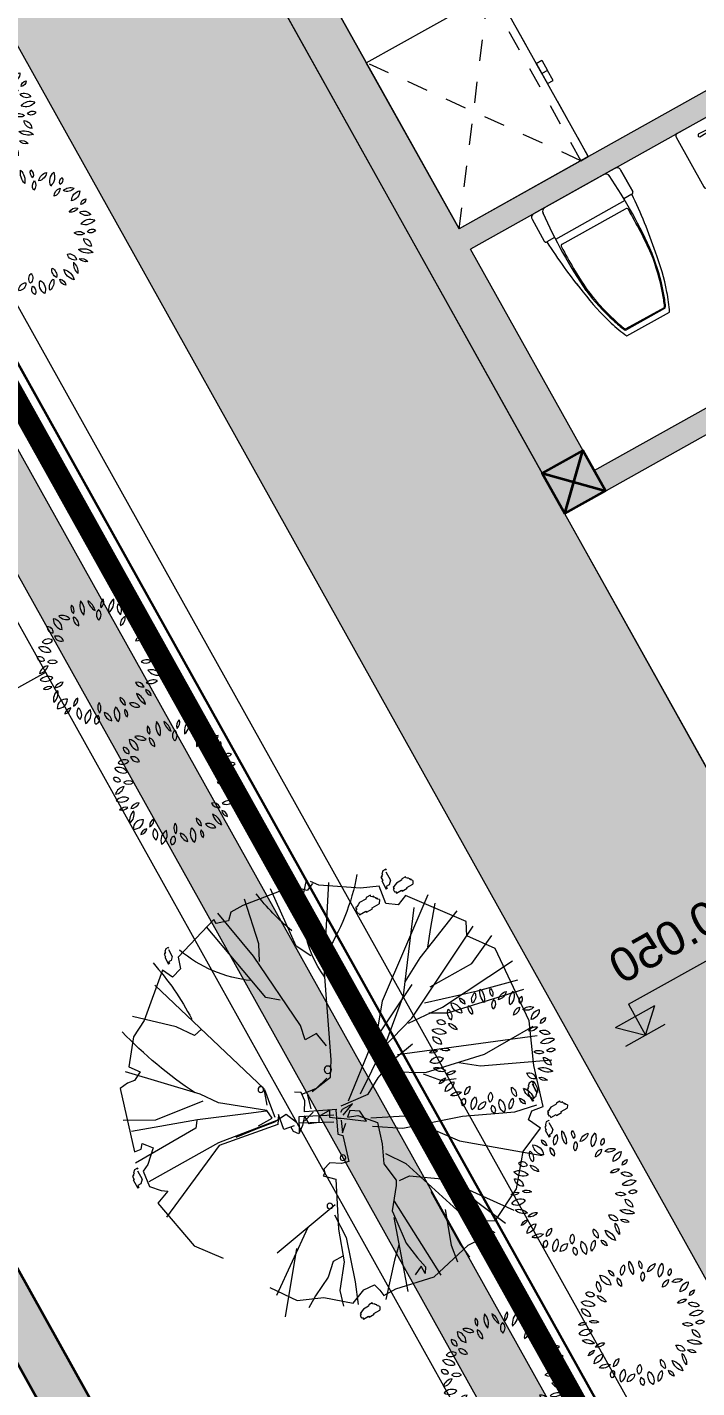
# Model space of a CAD drawing. Header units: millimetres. Extents: x 567980 to 569372, y 2065777 to 2066674.
# Drawn here: x 569090.27 to 569093.44, y 2066397.08 to 2066403.52 of the extents above; entities that cross this region are included whole.
import ezdxf
from ezdxf.enums import TextEntityAlignment as Align

# ---------------------------------------------------------------- set-up
doc = ezdxf.new("R2010")
doc.units = ezdxf.units.MM
doc.linetypes.add('CENTER', pattern=[3, 1.5, -0.5, 0.5, -0.5])
doc.linetypes.add('HIDDEN', pattern=[0.75, 0.5, -0.25])
for name, color, linetype, lineweight in [('A-COT VACH', 2, 'Continuous', 35), ('A-DIM', 251, 'Continuous', 15), ('A-HATCH', 251, 'Continuous', 5), ('A-KY HIEU', 34, 'Continuous', 20), ('A-TEXT', 7, 'Continuous', 18), ('A-TUONG', 255, 'Continuous', 35), ('boDnv', 54, 'Continuous', 25), ('E- RANH GIOI', 1, 'CENTER', 13), ('E- THAY', 9, 'Continuous', 20), ('E- Tuong', 4, 'Continuous', 13), ('E-Manh', 251, 'Continuous', 13), ('E-NoiThat', 32, 'Continuous', 9), ('i_Cay', 114, 'Continuous', 13), ('i_Hatch', 250, 'Continuous', 13), ('i_ThietBi', 32, 'Continuous', 13), ('LD-THAY', 9, 'Continuous', 13)]:
    doc.layers.add(name, color=color, linetype=linetype, lineweight=lineweight)
doc.layers.add('ChiaLo', color=128, linetype='CENTER')
doc.layers.add('loKBT', color=42, linetype='Continuous')
doc.styles.add('A1-arial', font='arial.ttf')
pattern_1 = [(29.1921812, (562643.520314, 2061542.252666), (-0.02438702664, 0.0436494322), []), (74.1921812, (562643.52031, 2061542.25267), (-0.1360729175, 0.038524811), [0.070710678, -0.1414213562])]

# ---------------------------------------------------------------- blocks, each defined once
blk = doc.blocks.new('NEN')
at = {"layer": 'ChiaLo', "ltscale": 5}
blk.add_lwpolyline([(380.5462, 52.0898), (400.037, 17.1598)], dxfattribs=at)
at = {"layer": 'loKBT'}
for points in [[(415.2206, 31.3578), (407.9785, 44.494), (390.2916, 34.6248), (400.037, 17.1598), (413.2683, 24.5428)], [(390.2916, 34.6248), (379.3759, 28.5339), (389.1213, 11.0689), (400.037, 17.1598)]]:
    blk.add_lwpolyline(points, close=True, dxfattribs=at)
blk = doc.blocks.new('TANG 1 BT1')
at = {"layer": 'A-HATCH'}
h = blk.add_hatch(color=256, dxfattribs=at)
h.dxf.hatch_style = 1
h.paths.add_polyline_path([(7158834.4, 839216.9), (7158834.4, 837891.9), (7159054.4, 837891.9), (7159054.4, 839436.9), (7153914.4, 839436.9), (7153914.4, 839216.9)])
h.paths.add_polyline_path([(7150554.4, 839436.9), (7150554.3, 838368.7), (7150774.3, 838368.7), (7150774.4, 839216.9), (7151514.4, 839216.9), (7151514.4, 839436.9)])
h.paths.add_polyline_path([(7150774.3, 836568.7), (7150554.3, 836568.7), (7150554.4, 835616.9), (7151104.3, 835616.9), (7151104.3, 835319.5), (7151324.3, 835319.5), (7151324.3, 835616.9), (7152824.3, 835616.9), (7152824.3, 833426.9), (7152714.3, 833426.9), (7152714.3, 833316.9), (7152934.3, 833316.9), (7152934.3, 835726.9), (7150774.4, 835726.9)])
h.paths.add_polyline_path([(7151324.3, 834519.5), (7151104.3, 834519.5), (7151104.3, 832826.9), (7151324.3, 832826.9), (7151324.3, 833316.9), (7151914.3, 833316.9), (7151914.3, 833426.9), (7151324.3, 833426.9)])
h.paths.add_polyline_path([(7158834.4, 835616.9), (7158834.4, 834616.9), (7159054.4, 834616.9), (7159054.4, 835946.9), (7159054.4, 837091.9), (7158834.4, 837091.9), (7158834.4, 836041.9), (7158234.4, 836041.9), (7158234.4, 835726.9), (7156074.4, 835726.9), (7156074.4, 835616.9)])
h.paths.add_polyline_path([(7158834.4, 835726.9), (7158289.4, 835726.9), (7158289.4, 835986.9), (7158834.4, 835986.9)], flags=16)
h.paths.add_polyline_path([(7158434.4, 831596.9), (7158434.4, 831391.9), (7158834.4, 831391.9), (7158834.4, 827616.9), (7158354.3, 827616.9), (7158354.3, 827396.9), (7159054.4, 827396.9), (7159054.4, 832816.9), (7158834.4, 832816.9), (7158834.4, 831816.9), (7156074.4, 831816.9), (7156074.4, 831596.9)])
h.paths.add_polyline_path([(7158834.4, 831596.9), (7158834.4, 831446.9), (7158489.4, 831446.9), (7158489.4, 831596.9)], flags=16)
h.paths.add_polyline_path([(7152934.3, 831706.9), (7152934.3, 831816.9), (7151324.3, 831816.9), (7151324.3, 831926.9), (7151104.3, 831926.9), (7151104.3, 831816.9), (7150554.4, 831816.9), (7150554.4, 830866.9), (7150774.4, 830866.9), (7150774.4, 831706.9)])
h.paths.add_polyline_path([(7150554.4, 828526.9), (7150774.4, 828526.9), (7150774.4, 830066.9), (7150554.4, 830066.9)])
h.paths.add_polyline_path([(7151704.4, 827396.9), (7152404.2, 827396.9), (7152404.2, 827616.9), (7150774.4, 827616.9), (7150774.4, 827726.9), (7150554.4, 827726.9), (7150554.4, 827616.9), (7150554.4, 827396.9), (7151404.4, 827396.9), (7151404.4, 827396.9)])
h.paths.add_polyline_path([(7154604.6, 827616.9), (7154604.6, 827396.9), (7155304.4, 827396.9), (7155304.4, 827396.9), (7155604.4, 827396.9), (7156654.4, 827396.9), (7156654.4, 827616.9)])
h.paths.add_polyline_path([(7150304.3, 831816.9), (7150304.3, 831196.9), (7150554.3, 831196.9), (7150554.3, 831306.9), (7150414.3, 831306.9), (7150414.3, 831706.9), (7150554.3, 831706.9), (7150554.3, 831816.9)])
h.paths.add_polyline_path([(7150304.3, 836228.5), (7150304.3, 835616.9), (7150554.3, 835616.9), (7150554.3, 835726.9), (7150414.3, 835726.9), (7150414.3, 836118.5), (7150554.4, 836118.5), (7150554.4, 836228.5)])
at = {"layer": 'A-TUONG'}
for p, q in [((7158834.4, 831816.9), (7158834.4, 832816.9)), ((7159054.4, 827396.9), (7159054.4, 832816.9))]:
    blk.add_line(p, q, dxfattribs=at)
blk = doc.blocks.new('mb-cay40')
at = {"color": 0, "linetype": 'ByBlock'}
for centre, radius, start, end in [((-136, 737), 62.9, 125.4093, 202.7101), ((-231, 764), 62.9, 305.4093, 22.7101), ((16, 684), 137, 133.8117, 194.3077), ((-211, 749), 137, 313.8117, 14.3077), ((-427, 694), 54.1, 146.8151, 244.0193), ((-496, 675), 54.1, 326.8151, 64.0193), ((-300, 710), 100, 149.4737, 231.7586), ((-448, 683), 100, 329.4737, 51.7586), ((-231, 779), 98.1, 192.306, 259.6849), ((-344, 662), 98.1, 12.306, 79.6849), ((-148, 638), 79.7, 145.5248, 220.8327), ((-273, 631), 79.7, 325.5248, 40.8327), ((113, 711), 137, 163.4642, 212.7906), ((-134, 676), 137, 343.4642, 32.7906), ((138, 616), 80.6, 104.1004, 168.465), ((40, 710), 80.6, 284.1004, 348.465), ((230, 506), 141, 100.3005, 160.4476), ((72, 692), 141, 280.3005, 340.4476), ((-654, 503), 44.2, 163.4933, 274.4697), ((-693, 471), 44.2, 343.4933, 94.4697), ((-542, 597), 98.1, 183.3189, 263.1904), ((-651, 494), 98.1, 3.3189, 83.1904), ((-554, 556), 69.9, 25.4537, 116.6852), ((-522, 648), 69.9, 205.4537, 296.6852), ((-390, 597), 66.9, 168.8066, 257.6391), ((-470, 545), 66.9, 348.8066, 77.6391), ((49, 562), 68.8, 103.8914, 198.9039), ((-33, 607), 68.8, 283.8914, 18.9039), ((260, 521), 76.9, 122.5817, 207.18), ((150, 551), 76.9, 302.5817, 27.18), ((-680, 301), 102, 69.7201, 135.6489), ((-718, 468), 102, 249.7201, 315.6489), ((-620, 357), 75.8, 22.5723, 98.3335), ((-561, 461), 75.8, 202.5723, 278.3335), ((213, 369), 79.6, 86.0282, 161.3698), ((143, 474), 79.6, 266.0282, 341.3698), ((320, 284), 110, 64.7353, 140.5781), ((300, 426), 53.5, 59.9815, 155.6676), ((278, 494), 53.5, 239.9815, 335.6676), ((-743, 226), 96, 30.9482, 110.5784), ((-695, 365), 96, 210.9482, 290.5784), ((282, 453), 110, 244.7353, 320.5781), ((359, 242), 79.1, 90.2529, 173.5221), ((280, 330), 79.1, 270.2529, 353.5221), ((-767, 152), 75.6, 44.2576, 108.5927), ((-736, 277), 75.6, 224.2576, 288.5927), ((-787, 176), 111, 280.8762, 345.4479), ((-659, 40), 111, 100.8762, 165.4479), ((-638, 119), 83.9, 60.5095, 129.292), ((-649, 257), 83.9, 240.5095, 309.292), ((243, 141), 78, 58.8748, 131.2135), ((232, 267), 78, 238.8748, 311.2135), ((344, 142), 53.6, 28.1981, 112.1918), ((371, 217), 53.6, 208.1981, 292.1918), ((-690, -39), 87.4, 54.9745, 151.3792), ((-716, 74), 87.4, 234.9745, 331.3792), ((159, -75), 77.3, 28.8072, 103.9199), ((208, 37), 77.3, 208.8072, 283.9199), ((314, -59), 90.4, 71.3712, 141.7535), ((272, 83), 90.4, 251.3712, 321.7535), ((293, 25), 97.6, 29.1952, 106.7189), ((350, 166), 97.6, 209.1952, 286.7189), ((-675, -123), 70, 71.8192, 140.0818), ((-707, -12), 70, 251.8192, 320.0818), ((-557, -163), 78, 113.4753, 203.456), ((-660, -123), 78, 293.4753, 23.456), ((-617, 21), 75, 267.1724, 337.2365), ((-551, -83), 75, 87.1724, 157.2365), ((133, -213), 116, 6.5487, 76.8911), ((275, -87), 116, 186.5487, 256.8911), ((243, -118), 50.7, 359.2557, 87.6287), ((296, -68), 50.7, 179.2557, 267.6287), ((-605, -147), 107, 271.6328, 352.0268), ((-496, -269), 107, 91.6328, 172.0268), ((-473, -294), 49.3, 76.5419, 193.4774), ((-509, -257), 49.3, 256.5419, 13.4774), ((-342, -221), 95.9, 122.8873, 186.7253), ((-489, -152), 95.9, 302.8873, 6.7253), ((-314, -281), 91.1, 159.117, 230.3606), ((-457, -318), 91.1, 339.117, 50.3606), ((-220, -348), 109, 122.117, 201.7275), ((-379, -297), 109, 302.117, 21.7275), ((-133, -236), 75.4, 148.7877, 221.5977), ((-253, -247), 75.4, 328.7877, 41.5977), ((100, -278), 148, 165.2071, 218.3217), ((-159, -332), 148, 345.2071, 38.3217), ((-19, -211), 70.3, 353.65, 74.6514), ((70, -151), 70.3, 173.65, 254.6514), ((110, -276), 64.3, 156.7754, 231.288), ((11, -301), 64.3, 336.7754, 51.288), ((113, -290), 96.7, 38.6962, 106.2415), ((162, -137), 96.7, 218.6962, 286.2415), ((-170, -364), 62.5, 129.7475, 206.0709), ((-267, -343), 62.5, 309.7475, 26.0709), ((-160, -372), 84.6, 5.3196, 80.419), ((-61, -281), 84.6, 185.3196, 260.419)]:
    blk.add_arc(centre, radius, start, end, dxfattribs=at)
blk = doc.blocks.new('mb-cay34')
for p, q in [((117.7, 535.9), (49.4, 859)), ((136.7, 687.9), (95, 855.2)), ((148.1, 528.3), (174.7, 874.2)), ((246.9, 722.1), (307.7, 851.4)), ((-140.5, 547.3), (-262.1, 817.2)), ((-246.9, 741.1), (-76, 813.4)), ((68.4, 269.9), (-144.3, 813.4)), ((-106.4, 585.3), (-102.6, 817.2)), ((-76, 813.4), (254.5, 836.2)), ((170.9, 395.3), (379.8, 802)), ((254.5, 836.2), (357, 760.1)), ((-472.5, 721.9), (-472.5, 746.2)), ((-472.5, 746.2), (-468.4, 746.2)), ((-456.3, 782.7), (-468.4, 774.6)), ((-468.4, 746.2), (-468.4, 774.6)), ((-456.3, 782.7), (-452.2, 778.7)), ((-452.2, 778.7), (-448.2, 778.7)), ((-448.2, 778.7), (-448.2, 774.6)), ((-448.2, 774.6), (-444.1, 774.6)), ((-444.1, 774.6), (-440, 770.6)), ((-440, 770.6), (-436, 770.6)), ((-436, 770.6), (-436, 766.5)), ((-436, 766.5), (-431.9, 762.5)), ((-431.9, 762.5), (-427.9, 762.5)), ((-427.9, 746.2), (-431.9, 742.2)), ((-431.9, 742.2), (-431.9, 717.8)), ((-427.9, 762.5), (-427.9, 746.2)), ((-414, 691.7), (-246.9, 741.1)), ((357, 760.1), (410.2, 786.7)), ((372.2, 547.3), (467.2, 775.3)), ((410.2, 786.7), (626.7, 619.5)), ((-515.8, 680), (-528, 667.8)), ((-483.4, 680), (-515.8, 680)), ((-479.3, 684), (-475.3, 684)), ((-475.3, 684), (-475.3, 671.8)), ((-468.4, 721.9), (-472.5, 721.9)), ((-468.4, 697.5), (-468.4, 721.9)), ((-460.3, 697.5), (-468.4, 697.5)), ((-460.3, 693.5), (-460.3, 697.5)), ((-448.2, 693.5), (-460.3, 693.5)), ((-448.2, 697.5), (-448.2, 693.5)), ((-440, 697.5), (-448.2, 697.5)), ((-436, 709.7), (-440, 701.6)), ((-440, 701.6), (-440, 697.5)), ((-431.9, 717.8), (-436, 709.7)), ((-406.4, 642.3), (-414, 691.7)), ((-349.1, 697.8), (-363.7, 683.2)), ((-363.7, 683.2), (-363.7, 668.6)), ((-310.2, 697.8), (-349.1, 697.8)), ((-315, 678.3), (-315, 673.5)), ((-310.2, 678.3), (-315, 678.3)), ((-300.4, 688.1), (-310.2, 678.3)), ((-305.3, 702.7), (-300.4, 702.7)), ((-300.4, 702.7), (-300.4, 688.1)), ((201.3, 471.3), (136.7, 687.9)), ((246.9, 524.5), (246.9, 722.1)), ((292.5, 323.1), (584.9, 703.1)), ((459.6, 646.1), (539.4, 710.7)), ((666, 676.7), (653.8, 668.6)), ((666, 676.7), (670, 672.6)), ((-536.1, 655.6), (-536.1, 651.5)), ((-528, 655.6), (-536.1, 655.6)), ((-503.7, 651.5), (-536.1, 651.5)), ((-535.6, 528.3), (-486.2, 638.5)), ((-528, 667.8), (-528, 655.6)), ((-503.7, 655.6), (-503.7, 651.5)), ((-491.5, 655.6), (-503.7, 655.6)), ((-487.5, 659.7), (-491.5, 659.7)), ((-491.5, 659.7), (-491.5, 655.6)), ((-483.4, 663.7), (-487.5, 663.7)), ((-487.5, 663.7), (-487.5, 659.7)), ((-486.2, 638.5), (-433, 611.9)), ((-475.3, 671.8), (-483.4, 663.7)), ((-433, 611.9), (-406.4, 642.3)), ((-376, 577.7), (-395, 672.7)), ((-373.4, 668.6), (-373.4, 663.7)), ((-363.7, 668.6), (-373.4, 668.6)), ((-334.5, 663.7), (-373.4, 663.7)), ((-334.5, 668.6), (-334.5, 663.7)), ((-319.9, 668.6), (-334.5, 668.6)), ((-319.9, 673.5), (-319.9, 668.6)), ((-315, 673.5), (-319.9, 673.5)), ((269.7, 410.5), (566, 627.1)), ((395, 596.7), (459.6, 646.1)), ((649.8, 615.8), (649.8, 640.2)), ((649.8, 640.2), (653.8, 640.2)), ((653.8, 640.2), (653.8, 668.6)), ((670, 672.6), (674.1, 672.6)), ((674.1, 672.6), (674.1, 668.6)), ((674.1, 668.6), (678.2, 668.6)), ((678.2, 668.6), (682.2, 664.5)), ((682.2, 664.5), (686.3, 664.5)), ((686.3, 664.5), (686.3, 660.5)), ((686.3, 660.5), (690.3, 656.4)), ((690.3, 656.4), (694.4, 656.4)), ((694.4, 640.2), (690.3, 636.1)), ((690.3, 636.1), (690.3, 611.8)), ((694.4, 656.4), (694.4, 640.2)), ((-368.4, 319.3), (-588.7, 589.1)), ((-284.9, 380.1), (-376, 577.7)), ((-53.2, 334.5), (-106.4, 585.3)), ((626.7, 619.5), (607.7, 573.9)), ((607.7, 573.9), (638.1, 532.1)), ((653.8, 615.8), (649.8, 615.8)), ((653.8, 591.5), (653.8, 615.8)), ((661.9, 591.5), (653.8, 591.5)), ((661.9, 587.4), (661.9, 591.5)), ((674.1, 587.4), (661.9, 587.4)), ((682.2, 591.5), (674.1, 591.5)), ((674.1, 591.5), (674.1, 587.4)), ((686.3, 603.6), (682.2, 595.5)), ((682.2, 595.5), (682.2, 591.5)), ((690.3, 611.8), (686.3, 603.6)), ((698.4, 567.5), (688.6, 567.5)), ((688.6, 567.5), (688.6, 562.7)), ((713, 596.7), (698.4, 582.1)), ((698.4, 582.1), (698.4, 567.5)), ((751.9, 596.7), (713, 596.7)), ((742.2, 567.5), (727.6, 567.5)), ((727.6, 567.5), (727.6, 562.7)), ((747, 572.4), (742.2, 572.4)), ((742.2, 572.4), (742.2, 567.5)), ((751.9, 577.3), (747, 577.3)), ((747, 577.3), (747, 572.4)), ((761.6, 587), (751.9, 577.3)), ((756.8, 601.6), (761.6, 601.6)), ((761.6, 601.6), (761.6, 587)), ((-657.1, 429.5), (-535.6, 528.3)), ((-83.6, 475.1), (-140.5, 547.3)), ((155.7, 467.5), (117.7, 535.9)), ((159.5, 372.5), (148.1, 528.3)), ((315.3, 444.7), (372.2, 547.3)), ((638.1, 532.1), (714.1, 543.5)), ((664.4, 517.2), (649.8, 507.4)), ((649.8, 473.4), (649.8, 507.4)), ((664.4, 517.2), (669.3, 512.3)), ((669.3, 512.3), (674.2, 512.3)), ((674.2, 512.3), (674.2, 507.4)), ((674.2, 507.4), (679, 507.4)), ((679, 507.4), (683.9, 502.6)), ((727.6, 562.7), (688.6, 562.7)), ((714.1, 543.5), (744.5, 471.3)), ((151.9, 190), (292.5, 463.7)), ((645, 444.1), (645, 473.4)), ((645, 473.4), (649.8, 473.4)), ((683.9, 502.6), (688.8, 502.6)), ((688.8, 502.6), (688.8, 497.7)), ((688.8, 497.7), (693.6, 492.8)), ((693.6, 492.8), (698.5, 492.8)), ((698.5, 473.4), (693.6, 468.5)), ((693.6, 468.5), (693.6, 439.3)), ((698.5, 492.8), (698.5, 473.4)), ((744.5, 471.3), (839.4, 326.9)), ((-729.3, 288.9), (-657.1, 429.5)), ((-114, 376.3), (-136.7, 433.3)), ((121.5, 231.8), (170.9, 395.3)), ((132.9, 250.8), (269.7, 410.5)), ((649.8, 444.1), (645, 444.1)), ((649.8, 414.9), (649.8, 444.1)), ((659.6, 414.9), (649.8, 414.9)), ((659.6, 410.1), (659.6, 414.9)), ((674.2, 410.1), (659.6, 410.1)), ((683.9, 414.9), (674.2, 414.9)), ((674.2, 414.9), (674.2, 410.1)), ((688.8, 429.5), (683.9, 419.8)), ((683.9, 419.8), (683.9, 414.9)), ((693.6, 439.3), (688.8, 429.5)), ((-478.6, 190), (-729.3, 376.3)), ((-208.9, 140.6), (-284.9, 380.1)), ((-53.2, 323.1), (-114, 376.3)), ((60.8, 262.2), (76, 345.9)), ((528, 178.6), (828, 368.7)), ((-622.9, 258.4), (-759.7, 319.3)), ((-714.1, 258.4), (-729.3, 288.9)), ((-239.3, 220.4), (-368.4, 319.3)), ((15.2, 216.6), (-53.2, 334.5)), ((167.1, 224.2), (292.5, 323.1)), ((839.4, 326.9), (869.8, 304.1)), ((858.4, 307.9), (843.2, 273.7)), ((-634.3, 178.6), (-771.1, 262.2)), ((-725.5, 224.2), (-714.1, 258.4)), ((-562.2, 239.4), (-622.9, 258.4)), ((0, 57), (121.5, 231.8)), ((45.6, 212.8), (60.8, 262.2)), ((843.2, 273.7), (888.8, 228)), ((888.8, 228), (919.2, 11.4)), ((-767.3, 209), (-725.5, 224.2)), ((-763.5, 140.6), (-767.3, 209)), ((-341.9, 79.8), (-634.3, 178.6)), ((-395, 68.4), (-478.6, 190)), ((-178.5, 193.8), (-239.3, 220.4)), ((-106.4, 45.6), (-178.5, 193.8)), ((0, 0), (151.9, 190)), ((34.2, 182.4), (15.2, 216.6)), ((22.8, 152), (45.6, 212.8)), ((182.3, 19), (528, 178.6)), ((-809.1, -45.6), (-763.5, 140.6)), ((-744.5, 114), (-809.1, 121.6)), ((-493.8, 114), (-744.5, 114)), ((-588.7, 129.2), (-729.3, 79.8)), ((-140.5, 34.2), (-208.9, 140.6)), ((-15.2, 83.6), (22.8, 152)), ((600.1, 155.8), (664.7, 121.6)), ((664.7, 121.6), (923, 144.4)), ((-729.3, 79.8), (-801.5, 68.4)), ((-391.2, 22.8), (-395, 68.4)), ((-265.9, 26.6), (-341.9, 79.8)), ((-136.7, 60.8), (-224.1, 34.2)), ((-72.2, 3.8), (-136.7, 60.8)), ((-3.8, -38), (-15.2, 83.6)), ((-402.6, 0), (-486.2, -64.6)), ((-383.6, 11.4), (-402.6, 0)), ((-300.1, 0), (-383.6, 11.4)), ((-224.1, 34.2), (-300.1, 0)), ((-110.2, 22.8), (-60.8, 19)), ((-41.8, -72.2), (-110.2, 22.8)), ((-57, -38), (-72.2, 3.8)), ((-60.8, 19), (-38, -15.2)), ((-41.8, -49.4), (-19, 7.6)), ((-19, 7.6), (-19, -41.8)), ((121.5, -19), (182.3, 19)), ((243.1, 30.4), (307.7, 19)), ((307.7, 19), (307.7, -34.2)), ((748.3, -7.6), (938.2, 30.4)), ((919.2, 11.4), (919.2, -45.6)), ((-455.8, -38), (-816.6, -19)), ((-774.9, -209), (-809.1, -45.6)), ((-103.7, -87.2), (-75.9, -55.7)), ((-38, -15.2), (-57, -38)), ((-19, -41.8), (-26.6, -53.2)), ((106.4, -114), (121.5, -19)), ((110.2, -91.2), (125.3, -34.2)), ((307.7, -34.2), (368.4, -22.8)), ((368.4, -22.8), (714.1, -53.2)), ((501.4, -45.6), (539.4, -91.2)), ((683.7, -41.8), (748.3, -7.6)), ((714.1, -53.2), (942, -95)), ((919.2, -45.6), (892.6, -72.2)), ((-512.8, -72.2), (-809.1, -171)), ((-755.9, -57), (-778.7, -72.2)), ((-778.7, -72.2), (-744.5, -72.2)), ((-744.5, -72.2), (-763.5, -110.2)), ((-706.5, -68.4), (-755.9, -57)), ((-630.5, -79.8), (-706.5, -68.4)), ((-622.9, -110.2), (-668.5, -155.8)), ((-524.2, -68.4), (-630.5, -79.8)), ((-486.2, -64.6), (-524.2, -68.4)), ((-114, -91.2), (-220.3, -121.6)), ((-98.8, -106.4), (-114, -91.2)), ((-55.3, -66.2), (-103.7, -87.2)), ((-7.6, -64.6), (-98.8, -106.4)), ((-49.8, -64.2), (-23.2, -102.2)), ((-47.9, -97.4), (20.4, -226.6)), ((-23.2, -102.2), (3.4, -87)), ((-22.8, -83.6), (41.8, -212.8)), ((-7.5, -60.8), (49.5, -182.4)), ((3.4, -87), (3.4, -140.2)), ((117.7, -152), (110.2, -91.2)), ((539.4, -91.2), (915.4, -163.4)), ((892.6, -72.2), (907.8, -121.6)), ((-668.5, -155.8), (-793.9, -266.1)), ((-220.3, -121.6), (-212.7, -152)), ((-212.7, -152), (-186.1, -193.8)), ((3.4, -140.2), (-19.4, -151.6)), ((-19.4, -151.6), (-4.2, -189.7)), ((30.4, -152), (15.2, -201.4)), ((45.6, -152), (102.6, -136.8)), ((49.5, -182.4), (87.5, -159.6)), ((87.5, -159.6), (125.5, -155.8)), ((125.5, -155.8), (140.7, -178.6)), ((926.8, -121.6), (862.2, -326.9)), ((907.8, -121.6), (926.8, -121.6)), ((-774.9, -266.1), (-774.9, -209)), ((-258.3, -205.2), (-444.4, -296.5)), ((-220.3, -243.2), (-258.3, -205.2)), ((-186.1, -193.8), (-197.5, -228)), ((3.4, -216.3), (-19.4, -246.7)), ((41.8, -212.8), (-15.2, -243.2)), ((-4.2, -189.7), (33.8, -189.7)), ((33.8, -189.7), (3.4, -216.3)), ((-748.3, -269.9), (-774.9, -266.1)), ((-717.9, -277.5), (-748.3, -269.9)), ((-714.1, -326.9), (-717.9, -277.5)), ((-383.6, -281.3), (-490, -285.1)), ((-349.4, -258.4), (-406.4, -566.3)), ((-212.7, -231.8), (-220.3, -243.2)), ((-197.5, -228), (-212.7, -231.8)), ((-19.4, -246.7), (-0.4, -261.9)), ((-0.4, -261.9), (22.4, -261.9)), ((19, -247), (26.6, -292.7)), ((26.6, -231.8), (76, -254.6)), ((26.6, -292.7), (91.2, -281.3)), ((91.2, -281.3), (57, -304.1)), ((76, -254.6), (72.2, -311.7)), ((136.7, -292.7), (208.9, -281.3)), ((148.1, -304.1), (212.7, -281.3)), ((212.7, -281.3), (809.1, -467.5)), ((-807.4, -302.2), (-819.6, -310.3)), ((-819.6, -338.7), (-819.6, -310.3)), ((-807.4, -302.2), (-803.3, -306.3)), ((-803.3, -306.3), (-799.3, -306.3)), ((-799.3, -306.3), (-799.3, -310.3)), ((-799.3, -310.3), (-795.2, -310.3)), ((-795.2, -310.3), (-791.2, -314.4)), ((-791.2, -314.4), (-787.1, -314.4)), ((-787.1, -314.4), (-787.1, -318.4)), ((-787.1, -318.4), (-783.1, -322.5)), ((-783.1, -322.5), (-779, -322.5)), ((-779, -322.5), (-779, -338.7)), ((-740.7, -391.5), (-714.1, -326.9)), ((-490, -285.1), (-668.5, -342.1)), ((-444.4, -296.5), (-573.6, -342.1)), ((-550.8, -334.5), (-550.8, -380.1)), ((57, -304.1), (98.8, -558.7)), ((72.2, -292.7), (110.2, -554.9)), ((72.2, -311.7), (83.6, -391.5)), ((87.4, -300.3), (136.7, -292.7)), ((91.2, -311.7), (129.1, -315.5)), ((91.2, -376.3), (91.2, -311.7)), ((129.1, -315.5), (254.5, -475.1)), ((129.1, -319.3), (155.7, -387.7)), ((862.2, -326.9), (816.6, -342.1)), ((-823.6, -338.7), (-819.6, -338.7)), ((-823.6, -363.1), (-823.6, -338.7)), ((-819.6, -363.1), (-823.6, -363.1)), ((-819.6, -387.4), (-819.6, -363.1)), ((-811.5, -387.4), (-819.6, -387.4)), ((-811.5, -391.5), (-811.5, -387.4)), ((-799.3, -391.5), (-811.5, -391.5)), ((-799.3, -387.4), (-799.3, -391.5)), ((-791.2, -387.4), (-799.3, -387.4)), ((-787.1, -375.3), (-791.2, -383.4)), ((-791.2, -383.4), (-791.2, -387.4)), ((-783.1, -367.1), (-787.1, -375.3)), ((-779, -338.7), (-783.1, -342.8)), ((-783.1, -342.8), (-783.1, -367.1)), ((-668.5, -342.1), (-755.9, -376.3)), ((-660.9, -486.5), (-740.7, -391.5)), ((-573.6, -342.1), (-668.5, -414.3)), ((-550.8, -380.1), (-596.3, -429.5)), ((83.6, -391.5), (95, -482.7)), ((155.7, -387.7), (235.5, -585.3)), ((554.6, -387.7), (547, -425.7)), ((816.6, -342.1), (801.5, -387.7)), ((801.5, -387.7), (847, -410.5)), ((856.9, -371.4), (856.9, -375.5)), ((865, -371.4), (856.9, -371.4)), ((889.3, -375.5), (856.9, -375.5)), ((877.1, -347.1), (865, -359.3)), ((865, -359.3), (865, -371.4)), ((909.6, -347.1), (877.1, -347.1)), ((889.3, -371.4), (889.3, -375.5)), ((901.5, -371.4), (889.3, -371.4)), ((901.5, -367.4), (901.5, -371.4)), ((905.5, -367.4), (901.5, -367.4)), ((905.5, -363.3), (905.5, -367.4)), ((909.6, -363.3), (905.5, -363.3)), ((917.7, -355.2), (909.6, -363.3)), ((913.6, -343), (917.7, -343)), ((917.7, -343), (917.7, -355.2)), ((-668.5, -414.3), (-733.1, -433.3)), ((-596.3, -429.5), (-638.1, -513.1)), ((-376, -402.9), (-558.4, -653.7)), ((547, -425.7), (615.3, -475.1)), ((847, -410.5), (702.7, -577.7)), ((-619.1, -589.1), (-660.9, -486.5)), ((-429.2, -486.5), (-653.3, -665.1)), ((254.5, -475.1), (322.9, -524.5)), ((615.3, -475.1), (740.7, -611.9)), ((-638.1, -513.1), (-668.5, -562.5)), ((98.8, -558.7), (-53.2, -893.2)), ((110.2, -554.9), (110.2, -885.6)), ((292.5, -528.3), (319.1, -737.3)), ((322.9, -524.5), (554.6, -748.7)), ((-516.6, -661.3), (-619.1, -589.1)), ((208.9, -608.1), (205.1, -897)), ((235.5, -589.1), (208.9, -608.1)), ((235.5, -585.3), (326.7, -847.6)), ((702.7, -577.7), (664.7, -649.9)), ((664.7, -649.9), (566, -725.9)), ((524.2, -695.5), (505.2, -733.5)), ((566, -725.9), (524.2, -695.5)), ((-212.7, -851.4), (-315.3, -771.5)), ((319.1, -737.3), (383.6, -855.2)), ((505.2, -733.5), (509, -763.9)), ((509, -763.9), (505.2, -802)), ((38, -836.2), (15.2, -897)), ((53.2, -859), (38, -836.2)), ((224.1, -802), (174.7, -855.2)), ((246.9, -821), (224.1, -802)), ((243.1, -847.6), (262.1, -832.4)), ((505.2, -802), (246.9, -878)), ((262.1, -832.4), (246.9, -821)), ((15.2, -897), (-212.7, -851.4)), ((91.2, -893.2), (53.2, -859)), ((159.5, -885.6), (91.2, -893.2)), ((174.7, -855.2), (159.5, -885.6)), ((177, -899.7), (181.9, -899.7)), ((181.9, -899.7), (181.9, -914.3)), ((246.9, -878), (243.1, -847.6)), ((118.7, -933.8), (108.9, -933.8)), ((108.9, -933.8), (108.9, -938.7)), ((147.8, -938.7), (108.9, -938.7)), ((133.2, -904.6), (118.7, -919.2)), ((118.7, -919.2), (118.7, -933.8)), ((172.2, -904.6), (133.2, -904.6)), ((162.4, -933.8), (147.8, -933.8)), ((147.8, -933.8), (147.8, -938.7)), ((167.3, -928.9), (162.4, -928.9)), ((162.4, -928.9), (162.4, -933.8)), ((172.2, -924.1), (167.3, -924.1)), ((167.3, -924.1), (167.3, -928.9)), ((181.9, -914.3), (172.2, -924.1))]:
    blk.add_line(p, q)
for centre, radius in [((154.1, -13.1), 15.3), ((-194.7, -135.6), 11.7), ((-343.1, -280.4), 11.7), ((217.2, -295.2), 11.7)]:
    blk.add_circle(centre, radius)
for centre, radius, start, end in [((1370.9, -207.9), 898.1, 129.3545, 152.6092), ((554.4, 627.1), 467.6, 262.5537, 314.3375), ((1051.9, 958.4), 882.6, 248.5622, 262.3516), ((1080.7, 206.7), 550.5, 215.15, 249.1841), ((647.6, -1519.7), 1117.4, 77.3352, 91.8505), ((1164.8, 1073.5), 1812.8, 242.8644, 255.3539)]:
    blk.add_arc(centre, radius, start, end)
blk = doc.blocks.new('SAN VUON BT A-BT1')
at = {"layer": 'i_Hatch', "true_color": 0x46cb3a, "transparency": 33554687}
h = blk.add_hatch(dxfattribs=at)
h.set_pattern_fill('CROSS', color=95, scale=300, double=1)
h.set_pattern_definition([(0, (2832.47, -202892.13), (75, 75), [37.5, -112.5]), (90, (2851.22, -202910.88), (-75, 75), [37.5, -112.5])])
h.paths.add_polyline_path([(7163776.9, 841296.9), (7151496.9, 841296.9), (7151496.9, 841006.9), (7163486.9, 841006.9), (7163486.9, 821856.9), (7163776.9, 821856.9)])
h.paths.add_polyline_path([(7158157.3, 822152.4), (7151786.9, 822152.4), (7151786.9, 839436.9), (7151496.9, 839436.9), (7151496.9, 821856.9), (7151496.9, 821516.9), (7158157.3, 821516.9)])
at = {"layer": 'A-DIM'}
blk.add_lwpolyline([(7153386.8, 839436.9), (7161886.9, 839436.9), (7161886.9, 827396.9), (7158436.8, 827396.9), (7158437.8, 826196.9), (7158587.8, 826196.9), (7158587.8, 825596.9), (7154087.9, 825596.9), (7154086.9, 826196.9), (7154236.9, 826196.9), (7154236.8, 827396.9), (7153386.8, 827396.9), (7153386.9, 831196.9), (7153136.8, 831196.9), (7153136.8, 831816.9), (7153336.8, 831816.9), (7153336.8, 835616.9), (7153136.8, 835616.9), (7153136.8, 836228.5), (7153386.9, 836228.5), (7153386.9, 839436.9)], dxfattribs=at)
at = {"layer": 'E- RANH GIOI', "ltscale": 0.1, "const_width": 100}
blk.add_lwpolyline([(7151386.9, 821436.9), (7163886.9, 821436.9), (7163886.9, 841436.9), (7151386.9, 841436.9)], close=True, dxfattribs=at)
at = {"layer": 'E- THAY'}
blk.add_line((7163376.9, 835056.8), (7161886.9, 835056.8), dxfattribs=at)
blk.add_lwpolyline([(7153496.9, 839436.9), (7161886.9, 839436.9), (7161886.9, 827396.9), (7158437.8, 827396.9), (7158437.8, 826196.9)], dxfattribs=at)
at = {"layer": 'E-Manh'}
for p, q in [((7163486.9, 821886.9), (7163486.9, 841036.9)), ((7163376.9, 821886.9), (7163376.9, 840926.9))]:
    blk.add_line(p, q, dxfattribs=at)
blk.add_lwpolyline([(7163776.9, 821886.9), (7163776.9, 841326.9)], dxfattribs=at)
at = {"layer": 'i_Cay', "xscale": 0.5, "yscale": 0.5, "zscale": 0.5}
for p in [(7163725.3, 834879.7), (7163761.3, 834205.7), (7163750.9, 831002.8)]:
    blk.add_blockref('mb-cay40', p, dxfattribs=at)
at = {"layer": 'i_Cay', "xscale": -1.142857142857142, "yscale": 1.142857142857142, "zscale": 1.142857142857142, "rotation": 270}
blk.add_blockref('mb-cay34', (7163641.9, 832588.3), dxfattribs=at)
blk.add_blockref('mb-cay34', (7163641.9, 832588.3), dxfattribs=at)
blk = doc.blocks.new('MBT1 BT1')
at = {"layer": 'E- RANH GIOI', "ltscale": 0.1, "const_width": 100}
blk.add_lwpolyline([(7075416.3, 1014867.5), (7087916.3, 1014867.5), (7087916.3, 1034867.5), (7075416.3, 1034867.5)], close=True, dxfattribs=at)
at = {"layer": 'E- THAY'}
blk.add_blockref('SAN VUON BT A-BT1', (-75970.5, 193430.5), dxfattribs=at)
blk.add_blockref('TANG 1 BT1', (-73138, 193430.5), dxfattribs=at)
blk = doc.blocks.new('BT-01')
at = {"layer": 'loKBT'}
for points in [[(7983428.5, 959821.4), (7970934.9, 959827.1), (7970925.7, 939837.4), (7983419.3, 939831.6)], [(8003588.7, 944819.6), (8003672.3, 959812), (7983428.5, 959821.4), (7983419.3, 939831.6), (7998563.4, 939824.6)]]:
    blk.add_lwpolyline(points, close=True, dxfattribs=at)
blk = doc.blocks.new('cotxaytho')
at = {"layer": 'A-KY HIEU'}
h = blk.add_hatch(color=256, dxfattribs=at)
h.paths.add_polyline_path([(200, 188), (0, 188), (0, 0)])
h.paths.add_polyline_path([(0, 188), (-200, 188), (0, 0)])
for p, q in [((0, 312), (0, 0)), ((0, 312), (1100, 312)), ((-200, 188), (0, 0)), ((-200, 188), (200, 188)), ((0, 0), (200, 188)), ((-200, 0), (200, 0))]:
    blk.add_line(p, q, dxfattribs=at)
at = {"color": 6, "style": 'A1-arial'}
blk.add_attdef('-0.050', (35, 402), '', height=250, dxfattribs=at)
blk = doc.blocks.new('A$C33A8190A')
at = {"layer": 'i_ThietBi', "linetype": 'HIDDEN'}
for p, q in [((-899.9, 40), (0, 700)), ((-899.9, 700), (0, 40))]:
    blk.add_line(p, q, dxfattribs=at)
at = {"layer": 'i_ThietBi'}
blk.add_lwpolyline([(-899.9, 700), (0, 700), (0, 0), (-899.9, 0)], close=True, dxfattribs=at)
at = {"layer": 'i_ThietBi', "linetype": 'HIDDEN'}
for points in [[(-899.9, 0), (0, 0), (0, 40), (-899.9, 40)], [(-450, 0), (-504.5, 0), (-504.5, -30.7), (-450, -30.7)], [(-395.4, 0), (-395.4, -30.7), (-450, -30.7), (-450, 0)]]:
    blk.add_lwpolyline(points, close=True, dxfattribs=at)
blk = doc.blocks.new('A$C01E237DA')
at = {"layer": 'i_ThietBi'}
for p, q in [((124, 759.1), (-119.8, 759.1)), ((-106.9, 731.5), (111, 731.5)), ((-106.9, 726.5), (111.1, 726.5)), ((-253.4, 20), (-253.2, 144.2)), ((-243.2, 154.2), (-197, 154.2)), ((-243.2, 154.2), (-197, 154.2)), ((-197, 164.9), (199.5, 165)), ((-197, 164.9), (199.5, 165)), ((182.1, 201.7), (-180.3, 202.2)), ((182.1, 201.7), (-180.3, 202.2)), ((199.2, 154.3), (243.6, 154.2)), ((199.2, 154.3), (243.6, 154.2))]:
    blk.add_line(p, q, dxfattribs=at)
blk.add_lwpolyline([(-253.4, 20, 0.414644), (-233.4, 0), (233.4, 0, 0.413784), (253.4, 20), (253.6, 144.2, 0.414214), (243.6, 154.2, 0.030719), (207.3, 462.5, 0.045974), (160.7, 664.8, 0.040862), (124, 759.1), (-119.8, 759.1, 0.042274), (-157.5, 665.3, 0.045977), (-204.6, 463.1, 0.030636), (-243.2, 154.2, 0.414214), (-253.2, 144.2), (-253.4, 20, 0.414214), (-233.4, 0)], format="xyb", dxfattribs=at)
for centre, radius, start, end in [((415.2, 489.4), 599.1, 153.2435, 162.92628), ((-433.6, 487.7), 620.1, 16.5948, 25.95448), ((406.7, 490.6), 573.1, 155.80816, 162.78771), ((406.7, 490.6), 573.1, 155.80816, 162.78771), ((406.7, 490.6), 568.1, 155.80283, 162.78385), ((406.7, 490.6), 568.1, 155.80283, 162.78385), ((-106.9, 721.5), 10, 89.55523, 156.43024), ((-106.9, 721.5), 10, 89.55523, 156.43024), ((-106.9, 721.5), 5, 89.55523, 156.43024), ((-106.9, 721.5), 5, 89.55523, 156.43024), ((110.9, 721.5), 10, 23.56976, 90.44477), ((110.9, 721.5), 5, 23.56976, 90.44477), ((110.9, 721.5), 5, 23.56976, 90.44477), ((-433.6, 487.7), 597.6, 16.5948, 23.25705), ((-433.6, 487.7), 602.6, 16.5948, 23.24139), ((915.9, 308.6), 1131.2, 161.61772, 172.14741), ((916.1, 308.6), 1113.8, 161.57806, 172.13032), ((916.1, 308.6), 1113.8, 161.57806, 172.13032), ((916.1, 308.6), 1108.9, 161.58782, 172.13456), ((916.1, 308.6), 1108.9, 161.58782, 172.13456), ((-914.1, 310.9), 1109, 7.71359, 18.25965), ((-914.1, 310.9), 1109, 7.71359, 18.25965), ((-914.4, 301.2), 1117.4, 8.20066, 18.73607), ((-914.4, 301.2), 1117.4, 8.20066, 18.73607), ((-913.9, 310.9), 1131.3, 7.70044, 18.22946), ((2294.4, -5.6), 2542.6, 169.37609, 176.3952), ((2288.4, 231.5), 2486.5, 174.70162, 184.95356), ((2288.4, 231.5), 2486.5, 174.70162, 184.95356), ((2278.2, 257.2), 2468.9, 175.28213, 181.04876), ((2278.2, 257.2), 2468.9, 175.28213, 181.04876), ((-2276.2, 263.9), 2468.9, 358.78296, 4.54959), ((-2276.2, 263.9), 2468.9, 358.78296, 4.54959), ((-2278, 246.3), 2478.9, 354.71523, 4.95994), ((-2278, 246.3), 2478.9, 354.71523, 4.95994), ((-2281.4, 13), 2528.9, 3.2004, 10.23848), ((-180.3, 212.2), 10, 181.04876, 269.91586), ((-180.3, 212.2), 10, 181.04876, 269.91586), ((182.1, 211.7), 10, 269.91586, 358.78296), ((182.1, 211.7), 10, 269.91586, 358.78296), ((-243.2, 144.2), 10, 89.91586, 179.91586), ((243.6, 144.2), 10, 359.91586, 89.91586), ((-169.1, 19.8), 20, 179.91586, 269.91586), ((-169.1, 19.8), 20, 179.91586, 269.91586), ((170.4, 20), 20, 269.91586, 359.91586), ((170.4, 20), 20, 269.91586, 359.91586)]:
    blk.add_arc(centre, radius, start, end, dxfattribs=at)
blk = doc.blocks.new('A$C64F11394')
for p, q in [((77, 284.2), (42, 284.2)), ((47.4, 234.5), (72.7, 234.2))]:
    blk.add_line(p, q)
for points in [[(255, 408.8), (282, 418.2, 0.315822), (295, 436.2), (295, 456.2, 0.43607), (281, 469.2), (12, 469.2, 0.414214), (0, 457.2), (0, 234.6), (0, 12, 0.414214), (12, 0), (281, 0, 0.43607), (295, 13), (295, 33, 0.315822), (282, 51), (255, 60.4, -0.202126), (256, 82, -0.139619), (368, 179, 0.209222), (374.1, 193), (374.1, 234.6), (374.1, 276.2, 0.209222), (368, 290.2, -0.139619), (256, 387.2, -0.202126)], [(27, 340.2), (27, 375.2, 1), (13, 375.2), (13, 340.2, 1)], [(77, 319.2), (42, 319.2, 1), (42, 305.2), (77, 305.2, 1)], [(59, 318.2, -0.060974), (63, 317.7, -0.074343), (66.1, 316.4, -0.106943), (68.3, 314.3, -0.152216), (69, 312.2, -0.152216), (68.3, 310.1, -0.106943), (66.1, 307.9, -0.074343), (63, 306.7, -0.060974), (59, 306.2, -0.060974), (55, 306.7, -0.074343), (51.9, 307.9, -0.106943), (49.7, 310.1, -0.152216), (49, 312.2, -0.152216), (49.7, 314.3, -0.106943), (51.9, 316.4, -0.074343), (55, 317.7, -0.060974)], [(77, 191.2), (42, 191.2, 1), (42, 177.2), (77, 177.2, 1)], [(59, 190.2, -0.060974), (63, 189.7, -0.074343), (66.1, 188.4, -0.106943), (68.3, 186.3, -0.152216), (69, 184.2, -0.152216), (68.3, 182.1, -0.106943), (66.1, 179.9, -0.074343), (63, 178.7, -0.060974), (59, 178.2, -0.060974), (55, 178.7, -0.074343), (51.9, 179.9, -0.106943), (49.7, 182.1, -0.152216), (49, 184.2, -0.152216), (49.7, 186.3, -0.106943), (51.9, 188.4, -0.074343), (55, 189.7, -0.060974)]]:
    blk.add_lwpolyline(points, format="xyb", close=True)
for points in [[(13, 375.2), (13, 381.2), (0, 393.2)], [(13, 340.2), (13, 335.2), (0, 322.2)], [(77, 319.2), (77, 338.2)], [(83, 366.2), (93, 366.2), (93, 351.2), (83, 351.2)], [(42, 284.2), (40, 284.2), (40, 260.7)], [(42, 305.2), (42, 284.2)], [(77, 284.2), (77, 305.2)], [(77, 284.2), (79, 284.2), (79, 260.9)], [(40, 207.7), (40, 190.9)], [(79, 190.9), (79, 207.4)], [(42, 177.2), (42, 165.2), (77, 165.2), (77, 177.2)]]:
    blk.add_lwpolyline(points)
for points in [[(164.5, 234.6, -0.11165), (193.9, 387.7), (255, 408.8, 0.315822)], [(216.2, 396.2, 0.131376), (343, 268.2), (343, 234.6)], [(78, 380.2), (78, 339.2), (83, 344.2), (83, 373.2), (78, 380.2), (42, 380.2), (27, 374.2), (27, 340.2), (31, 340.2, -0.414214), (42, 329.2), (42, 319.2)], [(38.2, 318, -0.028184), (40, 317.7, -0.074343), (43.1, 316.4, -0.106943), (45.3, 314.3, -0.152216), (46, 312.2, -0.152216), (45.3, 310.1, -0.106943), (43.1, 307.9, -0.074343), (40, 306.7, -0.028184), (38.2, 306.3, -0.060974)], [(80.7, 318.1, 0.041188), (78, 317.7, 0.074343), (74.9, 316.4, 0.106943), (72.7, 314.3, 0.152216), (72, 312.2, 0.152216), (72.7, 310.1, 0.106943), (74.9, 307.9, 0.074343), (78, 306.7, 0.041188), (80.7, 306.2, 0.060974)], [(79, 271.2), (94, 271.2, -0.486774), (94, 197.2), (79, 197.2)], [(164.5, 234.6, 0.11165), (193.9, 81.5), (255, 60.4, -0.315822)], [(216.6, 73.6, -0.130791), (343, 201), (343, 234.6)], [(38.2, 190, -0.028184), (40, 189.7, -0.074343), (43.1, 188.4, -0.106943), (45.3, 186.3, -0.152216), (46, 184.2, -0.152216), (45.3, 182.1, -0.106943), (43.1, 179.9, -0.074343), (40, 178.7, -0.028184), (38.2, 178.3, -0.060974)], [(54, 165.2), (51, 97.2, 0.109772), (59, 94.2, -14.251984)], [(64, 165.2), (67, 97.2, -0.109772), (59, 94.2, 14.251984)], [(80.7, 190.1, 0.041188), (78, 189.7, 0.074343), (74.9, 188.4, 0.106943), (72.7, 186.3, 0.152216), (72, 184.2, 0.152216), (72.7, 182.1, 0.106943), (74.9, 179.9, 0.074343), (78, 178.7, 0.041188), (80.7, 178.2, 0.060974)]]:
    blk.add_lwpolyline(points, format="xyb")
blk.add_lwpolyline([(46.7, 234.2), (53.2, 245.4), (66.2, 245.4), (72.7, 234.2), (66.2, 222.9), (53.2, 222.9)], close=True)
blk.add_circle((59.7, 234.2), 33)
for radius, start, end in [(32, 299.34951, 60.65049), (22, 314.18639, 45.81361)]:
    blk.add_arc((149, 234.6), radius, start, end)
blk = doc.blocks.new('A$C666756A9')
blk.add_blockref('A$C64F11394', (0, 0))
blk = doc.blocks.new('COT220')
at = {"layer": 'i_Hatch'}
h = blk.add_hatch(color=256, dxfattribs=at)
h.dxf.hatch_style = 1
h.paths.add_polyline_path([(-124343785.7, 101818213.4), (-124343565.7, 101818213.4), (-124343565.7, 101818433.4), (-124343785.7, 101818433.4)])
at = {"layer": 'A-COT VACH'}
for p, q in [((-124343785.7, 101818433.4), (-124343565.7, 101818213.4)), ((-124343785.7, 101818213.4), (-124343565.7, 101818433.4))]:
    blk.add_line(p, q, dxfattribs=at)
blk.add_lwpolyline([(-124343785.7, 101818213.4), (-124343565.7, 101818213.4), (-124343565.7, 101818433.4), (-124343785.7, 101818433.4)], close=True, dxfattribs=at)
blk = doc.blocks.new('LUOICOT A-BT2')
at = {"layer": 'E- Tuong'}
blk.add_blockref('COT220', (131374870.7, -100963802.1), dxfattribs=at)
blk = doc.blocks.new('TANG 1 BT2')
at = {"layer": 'A-HATCH'}
h = blk.add_hatch(color=256, dxfattribs=at)
h.dxf.hatch_style = 1
h.paths.add_polyline_path([(7034885, 743950), (7031305, 743950), (7031305, 743950), (7031305, 743730), (7031085, 743730), (7031085, 742615), (7031305, 742615), (7031305, 743130), (7031510, 743130), (7031510, 743730), (7034885, 743730), (7034885, 743730)])
h.paths.add_polyline_path([(7031455, 743185), (7031305, 743185), (7031305, 743730), (7031455, 743730)], flags=16)
h.paths.add_polyline_path([(7035285, 743950), (7034885, 743950), (7034885, 743730), (7035285, 743730)])
h.paths.add_polyline_path([(7039685, 743950), (7037685, 743950), (7037685, 743730), (7039685, 743730)])
h.paths.add_polyline_path([(7039905, 743730), (7039905, 743730), (7039685, 743730), (7039685, 743230), (7039905, 743230)])
h.paths.add_polyline_path([(7039905, 742030), (7039685, 742030), (7039685, 740900), (7039685, 740994.9), (7039905, 740994.9)])
h.paths.add_polyline_path([(7039905, 739794.9), (7039685, 739794.9), (7039685, 739250), (7039905, 739250)])
h.paths.add_polyline_path([(7039685, 739250), (7037635, 739250), (7037634.9, 739590), (7037525, 739590), (7037525, 738162.5), (7037745, 738162.5), (7037745, 739030), (7039685, 739030)])
h.paths.add_polyline_path([(7040124.9, 739450), (7039905, 739450), (7039905, 739250), (7039905, 739030), (7039685, 739030), (7039562.5, 739030), (7039562.5, 738810), (7040124.9, 738810)])
h.paths.add_polyline_path([(7034885, 739140), (7034105, 739140), (7034105, 739250), (7033995, 739250), (7033995, 739140), (7031305, 739140), (7031305, 739030), (7031865, 739030), (7031865, 738029.9), (7032085, 738029.9), (7032085, 739030), (7034885, 739030)])
h.paths.add_polyline_path([(7034105, 740450), (7031305, 740450), (7031305, 741815), (7031085, 741815), (7031085, 739250), (7031305, 739250), (7031305, 740340), (7033995, 740340), (7033995, 740050), (7034105, 740050), (7034105, 740230)])
h.paths.add_polyline_path([(7032085, 736229.9), (7031865, 736229.9), (7031865, 735230), (7031305, 735230), (7031305, 735120), (7031455, 735120), (7031455, 734775), (7031305, 734775), (7031305, 735010), (7031305, 735010), (7031085, 735010), (7031085, 734610), (7031305, 734610), (7031305, 734720), (7031510, 734720), (7031510, 735120), (7033974.9, 735120), (7033974.9, 735230), (7032085, 735230)])
h.paths.add_polyline_path([(7034885, 735010), (7034885, 735120), (7034774.9, 735120), (7034774.9, 735230), (7034885, 735230), (7034885, 735230), (7035105, 735230), (7035395, 735230), (7035395, 735010), (7034995, 735010)])
h.paths.add_polyline_path([(7034995, 735010), (7034885, 735010), (7034885, 729329.5), (7034995, 729329.5), (7034995, 729479.5), (7035340, 729479.5), (7035340, 729329.5), (7034505, 729329.5), (7034505, 729109.5), (7035470.1, 729109.5), (7035470.1, 729329.5), (7035395, 729329.5), (7035395, 729534.5), (7034995, 729534.5)])
h.paths.add_polyline_path([(7039685, 735230), (7037745, 735230), (7037745, 735962.5), (7037525, 735962.5), (7037525, 735010), (7039685, 735010), (7039685, 735010)])
h.paths.add_polyline_path([(7040124.9, 735450), (7039562.4, 735450), (7039562.4, 735230), (7039685, 735230), (7039905, 735230), (7039905, 735010), (7039905, 734810), (7040124.9, 734810)])
h.paths.add_polyline_path([(7039905, 735010), (7039685, 735010), (7039685, 734610), (7039905, 734610)])
h.paths.add_polyline_path([(7039905, 733410), (7039685, 733410), (7039685, 731580), (7039795, 731470), (7039905, 731580)])
h.paths.add_polyline_path([(7039905, 731360), (7039905, 731360), (7039685, 731360), (7039685, 731451.1), (7039190.1, 730956.1), (7039345.7, 730800.5)])
h.paths.add_polyline_path([(7031305, 730524.5), (7031085, 730524.5), (7031085, 733810), (7031305, 733810)])
h.paths.add_polyline_path([(7031305, 729724.5), (7031085, 729724.5), (7031085, 729109.5), (7031685, 729109.5), (7031685, 729329.5), (7031305, 729329.5)])
h.paths.add_polyline_path([(7037655.2, 729109.5), (7037435.2, 729109.5), (7037070.1, 729109.5), (7037070.1, 729329.5), (7037435.2, 729329.5), (7037435.2, 729329.5), (7037564, 729329.5), (7038058.9, 729824.5), (7038214.5, 729669), (7037655.2, 729109.5)])
at = {"layer": 'E- Tuong'}
for p, q in [((7031085, 741815), (7031085, 739030)), ((7031305, 741815), (7031305, 740450)), ((7034105, 740450), (7031305, 740450)), ((7031305, 739140), (7031305, 740340)), ((7033995, 740340), (7031305, 740340)), ((7031305, 739140), (7033995, 739140)), ((7031085, 739030), (7031865, 739030))]:
    blk.add_line(p, q, dxfattribs=at)
at = {"layer": 'E-NoiThat'}
blk.add_line((7031305, 740450), (7031305, 743730), dxfattribs=at)
at = {"layer": 'LD-THAY'}
blk.add_lwpolyline([(7031085, 739030), (7031865, 739030), (7031865, 735230), (7031085, 735230)], close=True, dxfattribs=at)
at = {"rotation": 270}
blk.add_blockref('A$C666756A9', (7032412.4, 740340), dxfattribs=at)
at = {"layer": 'i_Hatch', "color": 252, "transparency": 33554687}
blk.add_blockref('LUOICOT A-BT2', (0, -115381.2), dxfattribs=at)
at = {"layer": 'i_Hatch', "xscale": 0.9473684210526316, "yscale": 0.9473684210526316, "zscale": 0.9473684210526316, "rotation": 180}
blk.add_blockref('A$C01E237DA', (7031868, 740340), dxfattribs=at)
at = {"layer": 'i_ThietBi', "ltscale": 0.5, "rotation": 90}
blk.add_blockref('A$C33A8190A', (7032005, 741349.9), dxfattribs=at)
blk = doc.blocks.new('MB TANG 1 BT2')
at = {"layer": 'LD-THAY', "xscale": 1.000536784354254, "yscale": 1.000536784354254, "zscale": 1.000536784354254, "rotation": 0.02648139157141569}
blk.add_blockref('TANG 1 BT2', (-3429.4, -3650.7), dxfattribs=at)

msp = doc.modelspace()

# ---------------------------------------------------------------- block references
at = {"layer": 'boDnv'}
msp.add_blockref('NEN', (568697.4807, 2066371.6973), dxfattribs=at)

# ---------------------------------------------------------------- next in the draw order: block references
at = {"layer": 'LD-THAY', "xscale": 0.0009994885116012015, "yscale": 0.0009994885116012015, "zscale": 0.0009994885116012015, "rotation": 29.16570913589107}
msp.add_blockref('MBT1 BT1', (563405.6636, 2062050.646, -0.0003), dxfattribs=at)

# ---------------------------------------------------------------- next in the draw order: hatches: boundary and pattern name
at = {"layer": 'i_Hatch', "transparency": 33554687}
h = msp.add_hatch(dxfattribs=at)
h.set_pattern_fill('DOLMIT', color=256, scale=0.2, angle=29.19218, double=1)
h.set_pattern_definition(pattern_1)
h.paths.add_polyline_path([(569088.8086, 2066405.9663), (569095.0274, 2066394.8233), (569096.0573, 2066395.398), (569094.6848, 2066397.8572), (569094.6848, 2066397.8572), (569092.8339, 2066401.1737), (569090.4132, 2066405.5112), (569096.6009, 2066408.9645), (569096.0262, 2066409.9944)])

# ---------------------------------------------------------------- next in the draw order: linework, layer by layer
at = {"layer": 'A-TUONG', "elevation": -0.0003}
msp.add_lwpolyline([(569087.6935, 2066406.2825), (569105.373, 2066416.1442), (569112.63, 2066403.0335), (569110.6595, 2066396.2076), (569097.4353, 2066388.8272), (569087.6935, 2066406.2825)], dxfattribs=at)
at = {"layer": 'E- RANH GIOI', "ltscale": 0.05, "const_width": 0.0999, "elevation": -0.0003}
msp.add_lwpolyline([(569105.373, 2066416.1442), (569087.6935, 2066406.2825), (569097.4353, 2066388.8272), (569110.6595, 2066396.2076), (569112.63, 2066403.0335)], close=True, dxfattribs=at)
at = {"layer": 'LD-THAY', "elevation": -0.0003}
for points in [[(569087.6935, 2066406.2825), (569105.373, 2066416.1442), (569112.63, 2066403.0335), (569110.6595, 2066396.2076), (569097.4353, 2066388.8272), (569087.6935, 2066406.2825)], [(569098.7814, 2066390.517), (569099.0736, 2066389.9933), (569097.5201, 2066389.1263), (569087.9927, 2066406.1977), (569105.2756, 2066415.8381), (569106.0088, 2066414.4746)], [(569098.7814, 2066390.517), (569097.7515, 2066389.9422), (569088.8086, 2066405.9663), (569105.01, 2066415.0031), (569105.4685, 2066414.1647), (569105.9887, 2066414.4515)], [(569098.0933, 2066409.7975), (569097.1246, 2066409.2568), (569096.5498, 2066410.2866), (569089.8384, 2066406.541), (569096.3495, 2066394.8744), (569096.3495, 2066394.8744), (569097.7191, 2066392.4203), (569105.2073, 2066396.5994), (569105.4034, 2066396.7088), (569102.9195, 2066401.1596), (569103.439, 2066401.4495), (569100.4873, 2066406.7384), (569099.9637, 2066406.4461), (569098.0933, 2066409.7975)]]:
    msp.add_lwpolyline(points, dxfattribs=at)

# ---------------------------------------------------------------- next in the draw order: block references
at = {"layer": 'A-KY HIEU', "extrusion": (0, 0, -1)}
ref = msp.add_blockref('cotxaytho', (-569093.1945, 2066398.7508, 0.0003), dxfattribs=dict(at, xscale=-0.0005330472019282421, yscale=0.0005330472019282421, zscale=-0.0005330472019282421, rotation=330.8343001587928))
ref.add_attrib('-0.050', '-0.050', dxfattribs={"layer": 'A-TEXT', "color": 6, "height": 0.15991, "rotation": 209.16539, "style": 'A1-arial', "text_generation_flag": 4}).set_placement((569093.6565, 2066399.2538, -0.0003), align=Align.BOTTOM_LEFT)
at = {"layer": 'i_Cay', "xscale": -0.0004997317518149991, "yscale": 0.0004997317518149989, "zscale": 0.0004997317518149989, "rotation": 209.1656998412072}
for p in [(569090.0526, 2066403.2405, -0.0003), (569090.3352, 2066402.6829, -0.0003), (569092.5089, 2066398.8107, -0.0003), (569092.8958, 2066398.1398, -0.0003), (569093.2134, 2066397.5236, -0.0003)]:
    msp.add_blockref('mb-cay40', p, dxfattribs=at)
at = {"layer": 'LD-THAY', "extrusion": (0, 0, -1), "xscale": -0.0009994635036299974, "yscale": 0.0009994635036299979, "zscale": -0.0009994635036299974, "rotation": 330.8343001587928}
msp.add_blockref('MB TANG 1 BT2', (-563316.4252, 2062331.5626, 0.0003), dxfattribs=at)
at = {"layer": 'loKBT', "xscale": 0.001000000000001394, "yscale": 0.001000000000001394, "zscale": 0.001000000000001394, "rotation": 29.19218123277868}
msp.add_blockref('BT-01', (562586.395, 2061674.5278, -0.0003), dxfattribs=at)

# ---------------------------------------------------------------- next in the draw order: block references
at = {"layer": 'LD-THAY', "xscale": 0.0009994885116012015, "yscale": 0.0009994885116012015, "zscale": 0.0009994885116012015, "rotation": 29.16570913589107}
msp.add_blockref('MBT1 BT1', (563405.6636, 2062050.646, -0.0003), dxfattribs=at)

# ---------------------------------------------------------------- next in the draw order: hatches: boundary and pattern name
at = {"layer": 'i_Hatch', "transparency": 33554687}
h = msp.add_hatch(dxfattribs=at)
h.set_pattern_fill('DOLMIT', color=256, scale=0.2, angle=29.19218, double=1)
h.set_pattern_definition(pattern_1)
h.paths.add_polyline_path([(569088.8086, 2066405.9663), (569095.0274, 2066394.8233), (569096.0573, 2066395.398), (569094.6848, 2066397.8572), (569094.6848, 2066397.8572), (569092.8339, 2066401.1737), (569090.4132, 2066405.5112), (569096.6009, 2066408.9645), (569096.0262, 2066409.9944)])

# ---------------------------------------------------------------- next in the draw order: linework, layer by layer
at = {"layer": 'A-TUONG', "elevation": -0.0003}
msp.add_lwpolyline([(569087.6935, 2066406.2825), (569105.373, 2066416.1442), (569112.63, 2066403.0335), (569110.6595, 2066396.2076), (569097.4353, 2066388.8272), (569087.6935, 2066406.2825)], dxfattribs=at)
at = {"layer": 'E- RANH GIOI', "ltscale": 0.05, "const_width": 0.0999, "elevation": -0.0003}
msp.add_lwpolyline([(569105.373, 2066416.1442), (569087.6935, 2066406.2825), (569097.4353, 2066388.8272), (569110.6595, 2066396.2076), (569112.63, 2066403.0335)], close=True, dxfattribs=at)
at = {"layer": 'LD-THAY', "elevation": -0.0003}
for points in [[(569087.6935, 2066406.2825), (569105.373, 2066416.1442), (569112.63, 2066403.0335), (569110.6595, 2066396.2076), (569097.4353, 2066388.8272), (569087.6935, 2066406.2825)], [(569098.7814, 2066390.517), (569099.0736, 2066389.9933), (569097.5201, 2066389.1263), (569087.9927, 2066406.1977), (569105.2756, 2066415.8381), (569106.0088, 2066414.4746)], [(569098.7814, 2066390.517), (569097.7515, 2066389.9422), (569088.8086, 2066405.9663), (569105.01, 2066415.0031), (569105.4685, 2066414.1647), (569105.9887, 2066414.4515)], [(569098.0933, 2066409.7975), (569097.1246, 2066409.2568), (569096.5498, 2066410.2866), (569089.8384, 2066406.541), (569096.3495, 2066394.8744), (569096.3495, 2066394.8744), (569097.7191, 2066392.4203), (569105.2073, 2066396.5994), (569105.4034, 2066396.7088), (569102.9195, 2066401.1596), (569103.439, 2066401.4495), (569100.4873, 2066406.7384), (569099.9637, 2066406.4461), (569098.0933, 2066409.7975)]]:
    msp.add_lwpolyline(points, dxfattribs=at)

# ---------------------------------------------------------------- next in the draw order: block references
at = {"layer": 'A-KY HIEU', "extrusion": (0, 0, -1)}
ref = msp.add_blockref('cotxaytho', (-569093.1945, 2066398.7508, 0.0003), dxfattribs=dict(at, xscale=-0.0005330472019282421, yscale=0.0005330472019282421, zscale=-0.0005330472019282421, rotation=330.8343001587928))
ref.add_attrib('-0.050', '-0.050', dxfattribs={"layer": 'A-TEXT', "color": 6, "height": 0.15991, "rotation": 209.16539, "style": 'A1-arial', "text_generation_flag": 4}).set_placement((569093.6565, 2066399.2538, -0.0003), align=Align.BOTTOM_LEFT)
at = {"layer": 'i_Cay', "xscale": -0.0004997317518149991, "yscale": 0.0004997317518149989, "zscale": 0.0004997317518149989, "rotation": 209.1656998412072}
for p in [(569090.0526, 2066403.2405, -0.0003), (569090.3352, 2066402.6829, -0.0003), (569092.5089, 2066398.8107, -0.0003), (569092.8958, 2066398.1398, -0.0003), (569093.2134, 2066397.5236, -0.0003)]:
    msp.add_blockref('mb-cay40', p, dxfattribs=at)
at = {"layer": 'LD-THAY', "extrusion": (0, 0, -1), "xscale": -0.0009994635036299974, "yscale": 0.0009994635036299979, "zscale": -0.0009994635036299974, "rotation": 330.8343001587928}
msp.add_blockref('MB TANG 1 BT2', (-563316.4252, 2062331.5626, 0.0003), dxfattribs=at)
at = {"layer": 'loKBT', "xscale": 0.001000000000001394, "yscale": 0.001000000000001394, "zscale": 0.001000000000001394, "rotation": 29.19218123277868}
msp.add_blockref('BT-01', (562586.395, 2061674.5278, -0.0003), dxfattribs=at)

doc.saveas('drawing.dxf')
